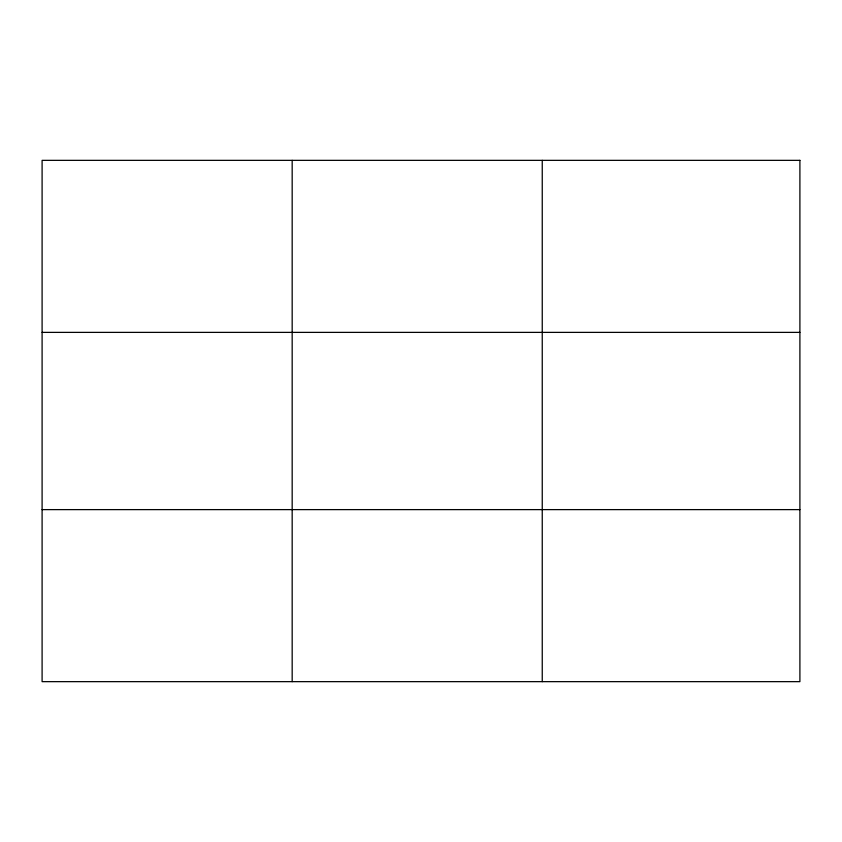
<?xml version="1.0" encoding="UTF-8"?>
<svg xmlns="http://www.w3.org/2000/svg" width="842" height="842" viewBox="0 0 842 842"><rect width="100%" height="100%" fill="white"/><g stroke="black" fill="none" stroke-linecap="round" stroke-linejoin="round"><path stroke-width="1.26" d="M292.174 160.348L292.174 681.652M542.248 160.348L542.248 681.652M42.1 332.38L799.9 332.38M42.1 509.62L799.9 509.62M799.9 160.348L799.9 681.652L42.1 681.652L42.1 160.348L799.9 160.348"/></g></svg>
